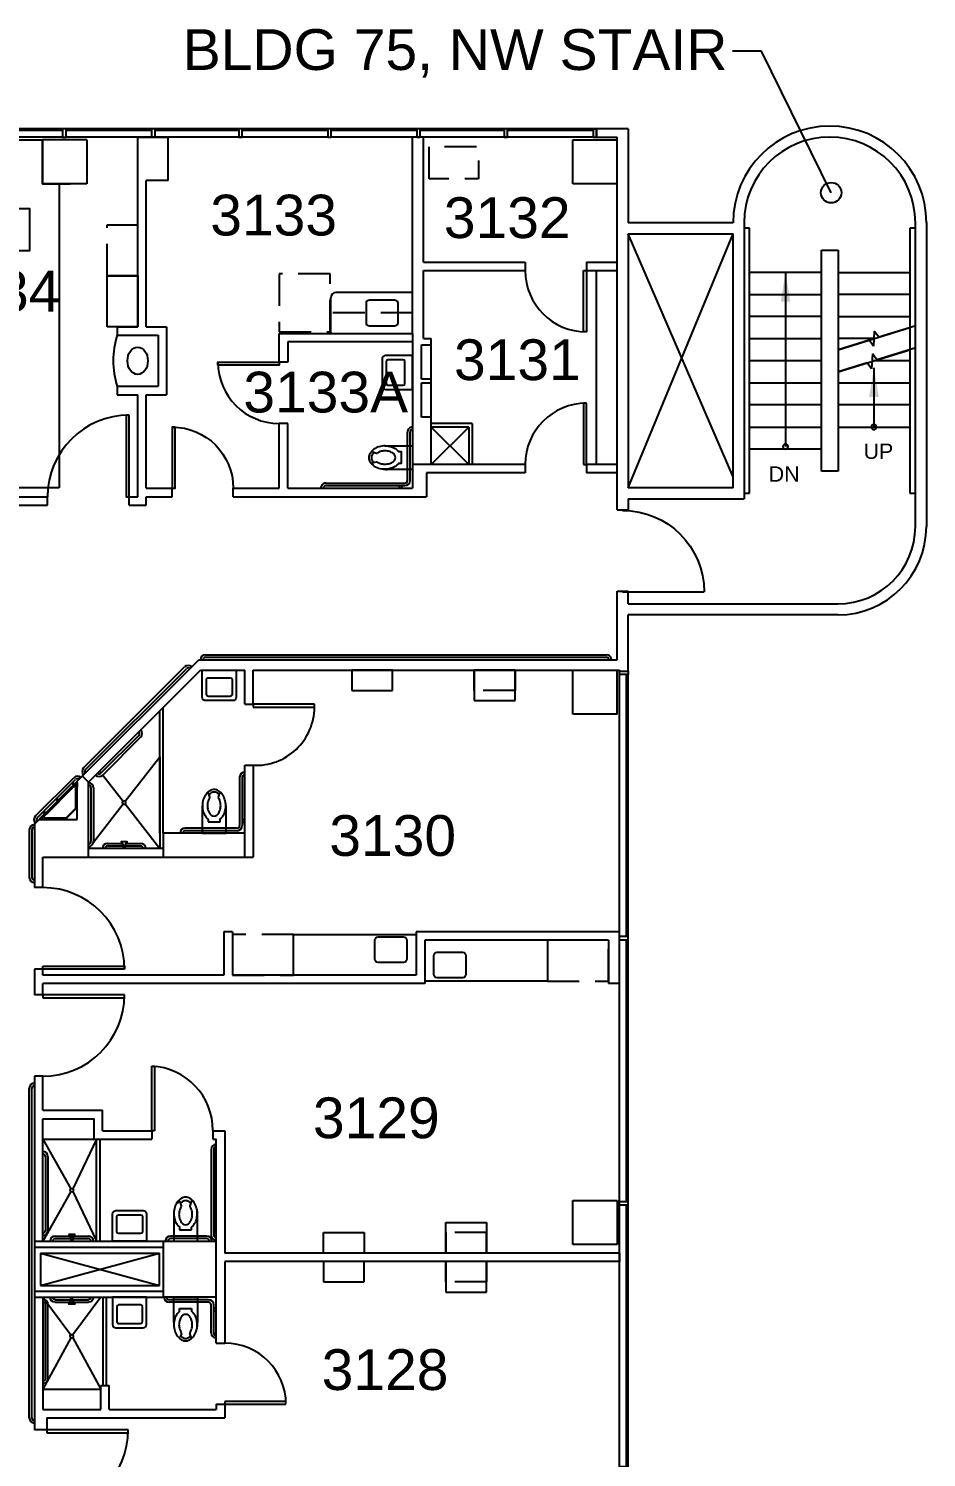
# Model space of a CAD drawing. Extents: x 338 to 7662, y 1527 to 4766.
# Drawn here: x 7134 to 7662, y 3908 to 4748 of the extents above; entities that cross this region are included whole.
import ezdxf
from ezdxf.enums import TextEntityAlignment as Align

# ---------------------------------------------------------------- set-up
doc = ezdxf.new("R2010")
doc.units = 0
doc.header["$LTSCALE"] = 150
doc.header["$MEASUREMENT"] = 0
doc.linetypes.add('HIDDEN2', pattern=[0.1875, 0.125, -0.0625])
doc.layers.get('0').update_dxf_attribs({"linetype": 'CONTINUOUS'})
for name, color, linetype in [('A-ANNO-TEXT', 4, 'CONTINUOUS'), ('A-ANNO-TEXT-STAIR', 4, 'CONTINUOUS'), ('A-ANNO-TX192', 4, 'CONTINUOUS'), ('A-COLS', 5, 'CONTINUOUS'), ('A-DOOR', 2, 'CONTINUOUS'), ('A-FLOR-CASE', 3, 'CONTINUOUS'), ('A-FLOR-CASE-UPPR', 3, 'HIDDEN2'), ('A-FLOR-HRAL', 1, 'CONTINUOUS'), ('A-FLOR-PFIX', 2, 'CONTINUOUS'), ('A-FLOR-STRS', 2, 'CONTINUOUS'), ('A-GLAZ', 2, 'CONTINUOUS'), ('A-GLAZ-SILL', 1, 'CONTINUOUS'), ('A-SHFT', 1, 'CONTINUOUS'), ('A-WALL-FULL', 6, 'CONTINUOUS'), ('X-ELEC-PANL', 2, 'CONTINUOUS'), ('X-EQPM', 2, 'CONTINUOUS'), ('X-MEDGAS', 5, 'CONTINUOUS')]:
    doc.layers.add(name, color=color, linetype=linetype)
doc.styles.add('ARIAL', font='arial.ttf')
doc.styles.get("Standard").update_dxf_attribs({"font": 'simplex'})
doc.dimstyles.new('DIM-96', dxfattribs={"dimscale": 96, "dimtxt": 0.18, "dimasz": 0.18, "dimexe": 0.18, "dimexo": 0.0625, "dimgap": 0.09, "dimtad": 0, "dimtih": 1, "dimtoh": 1, "dimdec": 4, "dimzin": 0, "dimdsep": 46, "dimlunit": 4, "dimtxsty": 'Standard', "dimcen": 0.09, "dimadec": 0, "dimazin": 0, "dimtfac": 1, "dimtdec": 4, "dimtofl": 0, "dimtmove": 2, "dimatfit": 3, "dimfxl": 0, "dimtolj": 1, "dimtzin": 0, "dimarcsym": 0})
doc.dimstyles.new('DIM1-4', dxfattribs={"dimscale": 48, "dimtxt": 0.09375, "dimasz": 0.125, "dimexe": 0.125, "dimexo": 0.09375, "dimgap": 0, "dimtad": 1, "dimdec": 4, "dimzin": 7, "dimdsep": 46, "dimlunit": 4, "dimtxsty": 'Standard', "dimcen": 2.25, "dimdle": 1.5, "dimadec": 0, "dimazin": 0, "dimtfac": 1, "dimtdec": 4, "dimtix": 1, "dimtofl": 0, "dimtmove": 2, "dimatfit": 3, "dimfxl": 0, "dimtolj": 1, "dimtzin": 0, "dimarcsym": 0})

# ---------------------------------------------------------------- blocks, each defined once
blk = doc.blocks.new('DR')
blk.add_lwpolyline([(0, 0), (0, 0.049), (1, 0.049), (1, 0)], close=True)
blk.add_arc((0, 0), 1, 0, 90)
blk = doc.blocks.new('90-DOOR')
blk.add_blockref('DR', (0, 0))
blk = doc.blocks.new('DOOR48')
blk.add_lwpolyline([(0, 48), (-1.75, 48), (-1.75, 0), (0, 0)], close=True)
blk.add_arc((0, 0), 48, 90, 180)
blk = doc.blocks.new('TOILET')
for p, q in [((6.5, -1.5), (6.5, 0)), ((8, -1.5), (8, 0)), ((1.5, -4.5), (1.5, -33)), ((3, -4.5), (3, -33)), ((51, -1.5), (4.5, -1.5)), ((51, -3), (4.5, -3))]:
    blk.add_line(p, q)
at = {"linetype": 'Continuous'}
for p, q in [((21.07, -20.5), (21.07, -20.5)), ((23.83, -21.6), (23.83, -21.6))]:
    blk.add_line(p, q, dxfattribs=at)
for points in [[(16.4, -24.93, -0.022673), (14.88, -25), (0, -25), (0, -21.02), (0, -18), (0, -14.98), (0, -11), (14.88, -11)], [(16.21, -24.94, -0.074934), (12.56, -24.39, -0.085426), (9.67, -22.92, -0.066386), (8.26, -21.55), (6.71, -21.55), (6.71, -14.55), (8.26, -14.55, -0.066386), (9.67, -13.18, -0.085426), (12.56, -11.71, -0.111314), (17.99, -11.29)], [(23.72, -14.01, -0.562484), (23.53, -14.84), (21.3, -15.58, -0.238976), (20.85, -15.51, 0.08035), (18.98, -14.58, 0.074934), (16.21, -14.16, 0.074934), (13.45, -14.58, 0.085426), (11.46, -15.59, 0.066386), (10.62, -16.4, 0.330534), (10.62, -19.7, 0.066386), (11.46, -20.51, 0.085426), (13.45, -21.52, 0.074934), (16.21, -21.94, 0.074934), (18.98, -21.52, 0.08035), (20.85, -20.59, -0.238976), (21.3, -20.52), (23.5, -21.25, -0.549653), (23.71, -22.07)], [(25.75, -18, 0.143932), (25.02, -15.5, 0.107177), (22.56, -13.05, 0.077997), (19.21, -11.57, 0.065232), (14.88, -11)], [(24.25, -18, 0.143932), (23.75, -16.31, 0.059203), (22.75, -15.1)], [(22.67, -20.98, 0.063273), (23.75, -19.69, 0.143932), (24.25, -18)], [(23.75, -22.02, 0.06085), (25.02, -20.5, 0.143932), (25.75, -18)]]:
    blk.add_lwpolyline(points, format="xyb", dxfattribs=at)
for centre, radius, start, end in [((51, 0), 1.5, 270, 0), ((51, 0), 3, 270, 0), ((4.5, -4.5), 3, 90, 180), ((4.5, -4.5), 1.5, 90, 180), ((0, -33), 1.5, 270, 0), ((0, -33), 3, 270, 0)]:
    blk.add_arc(centre, radius, start, end)
for centre, radius, start, end in [((16.21, -12.56), 12.38, 270, 287.14164), ((17.04, -15.25), 9.56, 287.14164, 306.67248), ((18.32, -16.96), 7.43, 306.67248, 316.57416)]:
    blk.add_arc(centre, radius, start, end, dxfattribs=at)
blk = doc.blocks.new('LAV')
for p, q in [((0, -8), (-16, -8)), ((0, -28), (0, -8)), ((-18, -10), (-18, -26)), ((-15.5, -11.5), (-15.5, -24.5)), ((-5.5, -10.5), (-14.5, -10.5)), ((-4.5, -24.5), (-4.5, -11.5)), ((-16, -28), (0, -28)), ((-14.5, -25.5), (-5.5, -25.5))]:
    blk.add_line(p, q)
for centre, radius, start, end in [((-16, -10), 2, 90, 180), ((-14.5, -11.5), 1, 90, 180), ((-5.5, -11.5), 1, 0, 90), ((-14.5, -24.5), 1, 180, 270), ((-5.5, -24.5), 1, 270, 0), ((-16, -26), 2, 180, 270)]:
    blk.add_arc(centre, radius, start, end)
blk = doc.blocks.new('ABH-3$0$SQSINK', base_point=(7666.5, 954))
for p, q in [((7659, 952.5), (7659, 943.5)), ((7672.5, 954), (7660.5, 954)), ((7674, 943.5), (7674, 952.5)), ((7660.5, 942), (7672.5, 942))]:
    blk.add_line(p, q)
for centre, start, end in [((7660.5, 952.5), 90, 180), ((7672.5, 952.5), 0, 90), ((7660.5, 943.5), 180, 270), ((7672.5, 943.5), 270, 0)]:
    blk.add_arc(centre, 1.5, start, end)
blk = doc.blocks.new('GRAB2')
for p, q in [((-3, -9.75), (-3, 9.75)), ((-1.5, -9.75), (-1.5, 9.75))]:
    blk.add_line(p, q)
for centre, radius, start, end in [((0, 9.75), 3, 90, 180), ((0, 9.75), 1.5, 90, 180), ((0, -9.75), 3, 180, 270), ((0, -9.75), 1.5, 180, 270)]:
    blk.add_arc(centre, radius, start, end)
blk = doc.blocks.new('SHOWERHEAD')
for p, q in [((1.87, 0.5), (0, 0.5)), ((1.87, -0.5), (0, -0.5))]:
    blk.add_line(p, q)
at = {"flags": 128}
blk.add_lwpolyline([(1, 0), (4, -1.73), (4, 1.73)], close=True, dxfattribs=at)
blk = doc.blocks.new('GRAB4')
for p, q in [((-21.75, 3), (21.75, 3)), ((-21.75, 1.5), (21.75, 1.5))]:
    blk.add_line(p, q)
for centre, radius, start, end in [((-21.75, 0), 3, 90, 180), ((-21.75, 0), 1.5, 90, 180), ((21.75, 0), 3, 0, 90), ((21.75, 0), 1.5, 0, 90)]:
    blk.add_arc(centre, radius, start, end)
blk = doc.blocks.new('window')
at = {"layer": 'A-GLAZ'}
for p, q in [((0, 5), (0, 0)), ((2, 5), (2, 0)), ((2, 1), (156, 1))]:
    blk.add_line(p, q, dxfattribs=at)
at = {"layer": 'A-GLAZ', "linetype": 'Continuous'}
for p, q in [((0, 5), (2, 5)), ((0, 0), (2, 0))]:
    blk.add_line(p, q, dxfattribs=at)
at = {"layer": 'A-GLAZ-SILL'}
for p, q in [((2, 5), (156, 5)), ((2, 0), (156, 0))]:
    blk.add_line(p, q, dxfattribs=at)

msp = doc.modelspace()

# ---------------------------------------------------------------- linework, layer by layer
at = {"layer": 'A-ANNO-TEXT', "linetype": 'Continuous'}
for p, q in [((7655.12, 4573.38), (7633.99, 4566.88)), ((7628.26, 4565.12), (7610, 4559.5)), ((7630.9, 4561.62), (7628.26, 4565.12)), ((7631.35, 4570.38), (7630.9, 4561.62)), ((7633.99, 4566.88), (7631.35, 4570.38)), ((7630.22, 4557), (7629.79, 4548.24)), ((7632.87, 4553.51), (7630.22, 4557)), ((7655.12, 4560.39), (7632.87, 4553.51)), ((7627.14, 4551.73), (7610, 4546.43)), ((7629.79, 4548.24), (7627.14, 4551.73))]:
    msp.add_line(p, q, dxfattribs=at)
at = {"layer": 'A-ANNO-TEXT'}
for centre, start, end in [((7631.12, 4514), 90, 270), ((7631.12, 4514), 270, 90), ((7579.12, 4502.5), 90, 270), ((7579.12, 4502.5), 270, 90)]:
    msp.add_arc(centre, 1.5, start, end, dxfattribs=at)
at = {"layer": 'A-COLS'}
for p, q in [((7142, 4657), (7142, 4683)), ((7168, 4683), (7168, 4657)), ((7454, 4657), (7454, 4683)), ((7168, 4657), (7142, 4657)), ((7151.75, 4657), (7158.25, 4657)), ((7480, 4657), (7454, 4657)), ((7454, 4345), (7454, 4371)), ((7480, 4345), (7454, 4345)), ((7454, 4059), (7480, 4059)), ((7454, 4033), (7454, 4059)), ((7480, 4033), (7454, 4033))]:
    msp.add_line(p, q, dxfattribs=at)
at = {"layer": 'A-COLS', "linetype": 'Continuous'}
for p, q in [((7168, 4683), (7142, 4683)), ((7454, 4683), (7480, 4683)), ((7480, 4657), (7480, 4683)), ((7454, 4371), (7480, 4371)), ((7480, 4345), (7480, 4371)), ((7480, 4059), (7480, 4033))]:
    msp.add_line(p, q, dxfattribs=at)
at = {"layer": 'A-DOOR'}
for p, q in [((7460.25, 4570), (7460.25, 4606)), ((7460.25, 4606), (7462, 4606)), ((7462, 4606), (7462, 4570)), ((7462, 4570), (7460.25, 4570)), ((7462, 4528), (7460.25, 4528)), ((7460.25, 4528), (7460.25, 4492)), ((7462, 4492), (7462, 4528)), ((7460.25, 4492), (7462, 4492)), ((7483.25, 4416.97), (7531.25, 4416.97)), ((7211, 4275), (7211, 4346.65)), ((7213, 4275), (7213, 4348.65)), ((7302, 4351), (7266, 4351)), ((7266, 4351), (7266, 4349.25)), ((7266, 4349.25), (7302, 4349.25)), ((7302, 4349.25), (7302, 4351)), ((7142.25, 4195), (7142.25, 4196.75)), ((7142.25, 4196.75), (7190.25, 4196.75)), ((7190.25, 4196.75), (7190.25, 4195)), ((7190.25, 4195), (7142.25, 4195)), ((7190.25, 4180), (7142.25, 4180)), ((7142.25, 4180), (7142.25, 4178.25)), ((7142.25, 4178.25), (7190.25, 4178.25)), ((7190.25, 4178.25), (7190.25, 4180)), ((7206.25, 4100), (7206.25, 4138)), ((7206.25, 4138), (7208, 4138)), ((7208, 4138), (7208, 4100)), ((7173.87, 4035), (7173.87, 4095)), ((7175.87, 4035), (7175.87, 4095)), ((7208, 4100), (7206.25, 4100)), ((7177.75, 3950), (7177.75, 4002)), ((7179.75, 3950), (7179.75, 4002)), ((7285.25, 3940.75), (7249.25, 3940.75)), ((7249.25, 3940.75), (7249.25, 3939)), ((7249.25, 3939), (7285.25, 3939)), ((7285.25, 3939), (7285.25, 3940.75)), ((7192.5, 3924), (7144.5, 3924)), ((7144.5, 3924), (7144.5, 3922.25)), ((7144.5, 3922.25), (7192.5, 3922.25)), ((7192.5, 3922.25), (7192.5, 3924))]:
    msp.add_line(p, q, dxfattribs=at)
for centre, radius, start, end in [((7462, 4606), 36, 180, 270), ((7462, 4492), 36, 90, 180), ((7267.66, 4349.3), 34.34, 267.22759, 359.49925), ((7142.25, 4195), 48, 0, 90), ((7142.25, 4180), 48, 270, 0), ((7204.5, 4100.29), 37.75, 359.56564, 87.33804), ((7249.25, 3939), 36, 0, 90), ((7144.5, 3924), 48, 270, 0)]:
    msp.add_arc(centre, radius, start, end, dxfattribs=at)
at = {"layer": 'A-DOOR', "extrusion": (0, 0, -1)}
msp.add_ellipse((7483.25, 4416.97), major_axis=(33.94, 33.94), ratio=1, start_param=5.497787, end_param=7.068583, dxfattribs=at)
at = {"layer": 'A-FLOR-CASE'}
for p, q in [((7180, 4603), (7198, 4603)), ((7180, 4573), (7180, 4603)), ((7198, 4603), (7198, 4573)), ((7468, 4492), (7468, 4606)), ((7359.75, 4593.1), (7314.62, 4593.1)), ((7311.62, 4569.1), (7311.62, 4590.1)), ((7198, 4573), (7180, 4573)), ((7348, 4371), (7324, 4371)), ((7324, 4371), (7324, 4359)), ((7348, 4359), (7348, 4371)), ((7420, 4371), (7396, 4371)), ((7396, 4371), (7396, 4353)), ((7420, 4353), (7420, 4371)), ((7324, 4359), (7348, 4359)), ((7396, 4353), (7420, 4353)), ((7289.75, 4215.5), (7361.87, 4215.5)), ((7289.75, 4191.5), (7289.75, 4215.5)), ((7361.87, 4215.5), (7361.87, 4191.5)), ((7439, 4212), (7439, 4188)), ((7439, 4188), (7366.87, 4188)), ((7379.25, 4046), (7403.25, 4046)), ((7379.25, 4028), (7379.25, 4046)), ((7403.25, 4046), (7403.25, 4028)), ((7307.25, 4040), (7331.25, 4040)), ((7307.25, 4028), (7307.25, 4040)), ((7331.25, 4040), (7331.25, 4028)), ((7331.25, 4028), (7307.25, 4028)), ((7403.25, 4028), (7379.25, 4028)), ((7331.25, 4023), (7307.25, 4023)), ((7307.25, 4023), (7307.25, 4011)), ((7331.25, 4011), (7331.25, 4023)), ((7403.25, 4023), (7379.25, 4023)), ((7379.25, 4023), (7379.25, 4005)), ((7403.25, 4005), (7403.25, 4023)), ((7307.25, 4011), (7331.25, 4011)), ((7379.25, 4005), (7403.25, 4005))]:
    msp.add_line(p, q, dxfattribs=at)
for centre, radius, start, end in [((7314.62, 4590.1), 3, 90, 180), ((7231.6, 4553), 48, 161.79004, 198.20996)]:
    msp.add_arc(centre, radius, start, end, dxfattribs=at)
at = {"layer": 'A-FLOR-CASE-UPPR'}
for p, q in [((7180, 4603), (7180, 4633)), ((7180, 4633), (7198, 4633)), ((7198, 4603), (7180, 4603)), ((7359.75, 4581.1), (7311.62, 4581.1)), ((7324, 4371), (7324, 4359)), ((7348, 4359), (7348, 4371)), ((7396, 4359), (7396, 4371)), ((7420, 4371), (7420, 4359)), ((7324, 4359), (7348, 4359)), ((7420, 4359), (7396, 4359)), ((7289.75, 4215.5), (7253.75, 4215.5)), ((7253.75, 4215.5), (7253.75, 4191.5)), ((7289.75, 4191.5), (7289.75, 4215.5)), ((7289.75, 4215.5), (7361.87, 4215.5)), ((7289.75, 4191.5), (7289.75, 4215.5)), ((7475, 4212), (7439, 4212)), ((7439, 4212), (7439, 4188)), ((7439, 4212), (7439, 4188)), ((7475, 4188), (7475, 4212)), ((7253.75, 4191.5), (7289.75, 4191.5)), ((7439, 4188), (7366.87, 4188)), ((7439, 4188), (7475, 4188)), ((7307.25, 4040), (7331.25, 4040)), ((7307.25, 4028), (7307.25, 4040)), ((7331.25, 4040), (7331.25, 4028)), ((7403.25, 4040), (7379.25, 4040)), ((7379.25, 4040), (7379.25, 4028)), ((7403.25, 4028), (7403.25, 4040)), ((7307.25, 4023), (7307.25, 4011)), ((7331.25, 4011), (7331.25, 4023)), ((7379.25, 4011), (7379.25, 4023)), ((7403.25, 4023), (7403.25, 4011)), ((7307.25, 4011), (7331.25, 4011)), ((7403.25, 4011), (7379.25, 4011))]:
    msp.add_line(p, q, dxfattribs=at)
at = {"layer": 'A-FLOR-HRAL'}
for p, q in [((7237.93, 4380), (7473.71, 4380)), ((7166.14, 4313.46), (7225.56, 4372.88)), ((7167.2, 4312.4), (7226.63, 4371.82)), ((7237.93, 4378.5), (7473.71, 4378.5)), ((7134.25, 4277.07), (7134.25, 4249)), ((7135.75, 4277.07), (7135.75, 4249)), ((7134.25, 3931), (7134.25, 4125)), ((7135.75, 3931), (7135.75, 4125))]:
    msp.add_line(p, q, dxfattribs=at)
for centre, radius, start, end in [((7237.93, 4377), 3, 90, 180), ((7473.71, 4377), 3, 9.59407, 90), ((7227.69, 4370.76), 3, 45, 135), ((7227.69, 4370.76), 1.5, 45, 135), ((7237.93, 4377), 1.5, 90, 180), ((7473.71, 4377), 1.5, 19.47122, 90), ((7168.27, 4311.34), 3, 135, 225), ((7168.27, 4311.34), 1.5, 135, 225), ((7137.25, 4277.07), 3, 90, 180), ((7137.25, 4277.07), 1.5, 90, 180), ((7137.25, 4249), 3, 180, 270), ((7137.25, 4249), 1.5, 180, 270), ((7137.25, 4125), 3, 90, 180), ((7137.25, 4125), 1.5, 90, 180), ((7137.25, 3931), 3, 180, 270), ((7137.25, 3931), 1.5, 180, 270)]:
    msp.add_arc(centre, radius, start, end, dxfattribs=at)
at = {"layer": 'A-FLOR-PFIX'}
for p, q in [((7394.75, 4516), (7370.75, 4516)), ((7394.75, 4516), (7394.75, 4492)), ((7392.75, 4492), (7370.71, 4514)), ((7392.75, 4514), (7370.75, 4514)), ((7392.75, 4514), (7370.75, 4492)), ((7392.75, 4514), (7392.75, 4492)), ((7198.7, 4332.58), (7176.42, 4310.3)), ((7199.76, 4331.52), (7177.49, 4309.24)), ((7190.61, 4293.79), (7211, 4320)), ((7211, 4320), (7211, 4266)), ((7175.56, 4311.56), (7176.49, 4310.37)), ((7177.42, 4309.18), (7189.39, 4293.79)), ((7258, 4308), (7258, 4279.5)), ((7259.5, 4308), (7259.5, 4279.5)), ((7170.5, 4301.75), (7170.5, 4270.25)), ((7172, 4301.75), (7172, 4270.25)), ((7171.97, 4269.82), (7189.39, 4292.21)), ((7190.61, 4292.21), (7211, 4266)), ((7259.5, 4283), (7261, 4283)), ((7259.5, 4281.5), (7261, 4281.5)), ((7256.5, 4278), (7226, 4278)), ((7256.5, 4276.5), (7226, 4276.5)), ((7169, 4266), (7170.15, 4267.48)), ((7180.25, 4269), (7188.85, 4269)), ((7180.25, 4267.5), (7189.5, 4267.5)), ((7190.5, 4267.5), (7199.75, 4267.5)), ((7191.15, 4269), (7199.75, 4269)), ((7142.25, 4095), (7172.38, 4095)), ((7142.25, 4094.98), (7158.68, 4065.8)), ((7173.87, 4095), (7159.83, 4065.8)), ((7241.25, 4089), (7241.25, 4038.56)), ((7242.75, 4089), (7242.75, 4038.56)), ((7158.68, 4064.16), (7142.25, 4034.98)), ((7159.83, 4064.16), (7173.87, 4035)), ((7238.7, 4038), (7217.27, 4038)), ((7238.7, 4036.5), (7217.27, 4036.5)), ((7142.25, 4002), (7158.68, 3979.82)), ((7176.25, 4002), (7159.82, 3979.82)), ((7239.75, 4000.5), (7216.5, 4000.5)), ((7239.75, 3999), (7216.5, 3999)), ((7241.25, 3981), (7241.25, 3997.5)), ((7242.75, 3981), (7242.75, 3997.5)), ((7242.75, 3995.5), (7244.25, 3995.5)), ((7242.75, 3994), (7244.25, 3994)), ((7158.68, 3978.18), (7142.25, 3948)), ((7159.82, 3978.18), (7176.25, 3948)), ((7142.25, 3948), (7176.25, 3948))]:
    msp.add_line(p, q, dxfattribs=at)
at = {"layer": 'A-FLOR-PFIX', "linetype": 'Continuous'}
for p, q in [((7240.48, 4296.3), (7239.75, 4298.5)), ((7246.16, 4298.53), (7245.42, 4296.3)), ((7236, 4289.87), (7236, 4275)), ((7250, 4275), (7250, 4289.87)), ((7239.45, 4283.26), (7239.45, 4281.71)), ((7239.45, 4281.71), (7246.45, 4281.71)), ((7246.45, 4281.71), (7246.45, 4283.26)), ((7236, 4275), (7239.98, 4275)), ((7239.98, 4275), (7243, 4275)), ((7243, 4275), (7246.02, 4275)), ((7246.02, 4275), (7250, 4275)), ((7223.73, 4055.86), (7223, 4058.07)), ((7229.41, 4058.09), (7228.67, 4055.86)), ((7219.25, 4049.88), (7219.25, 4035)), ((7233.25, 4035), (7233.25, 4049.88)), ((7222.7, 4043.26), (7222.7, 4041.71)), ((7222.7, 4041.71), (7229.7, 4041.71)), ((7229.7, 4041.71), (7229.7, 4043.26)), ((7219.25, 4035), (7223.23, 4035)), ((7223.23, 4035), (7226.25, 4035)), ((7226.25, 4035), (7229.27, 4035)), ((7229.27, 4035), (7233.25, 4035)), ((7219.25, 3987.12), (7219.25, 4002)), ((7219.25, 4002), (7223.23, 4002)), ((7223.23, 4002), (7226.25, 4002)), ((7226.25, 4002), (7229.27, 4002)), ((7229.27, 4002), (7233.25, 4002)), ((7233.25, 4002), (7233.25, 3987.12)), ((7222.7, 3993.74), (7222.7, 3995.29)), ((7222.7, 3995.29), (7229.7, 3995.29)), ((7229.7, 3995.29), (7229.7, 3993.74)), ((7223.73, 3980.7), (7223, 3978.5)), ((7229.41, 3978.47), (7228.67, 3980.7))]:
    msp.add_line(p, q, dxfattribs=at)
at = {"layer": 'A-FLOR-PFIX'}
for centre in [(7190, 4293), (7159.25, 4064.98), (7159.25, 3979)]:
    msp.add_circle(centre, 1, dxfattribs=at)
for centre, radius, start, end in [((7197.64, 4333.64), 1.5, 315, 45), ((7197.64, 4333.64), 3, 315, 45), ((7169, 4301.75), 3, 0, 90), ((7175.36, 4311.36), 3, 225, 315), ((7175.36, 4311.36), 1.5, 225, 315), ((7261, 4308), 3, 90, 180), ((7261, 4308), 1.5, 90, 180), ((7169, 4301.75), 1.5, 0, 90), ((7256.5, 4279.5), 3, 270, 0), ((7256.5, 4279.5), 1.5, 270, 0), ((7226, 4275), 3, 90, 180), ((7226, 4275), 1.5, 90, 180), ((7169, 4270.25), 3, 270, 0), ((7169, 4270.25), 1.5, 270, 0), ((7180.25, 4266), 3, 90, 180), ((7180.25, 4266), 1.5, 90, 180), ((7199.75, 4266), 3, 0, 90), ((7199.75, 4266), 1.5, 0, 90), ((7244.25, 4089), 3, 90, 180), ((7244.25, 4089), 1.5, 90, 180), ((7217.27, 4035), 3, 90, 180), ((7217.27, 4035), 1.5, 90, 180), ((7238.7, 4035), 3, 0, 90), ((7238.7, 4035), 1.5, 0, 90), ((7244.25, 4038.56), 3, 180, 270), ((7244.25, 4038.56), 1.5, 180, 270), ((7216.5, 4002), 3, 180, 270), ((7216.5, 4002), 1.5, 180, 270), ((7239.75, 3997.5), 3, 0, 90), ((7239.75, 3997.5), 1.5, 0, 90), ((7244.25, 3981), 3, 180, 270), ((7244.25, 3981), 1.5, 180, 270)]:
    msp.add_arc(centre, radius, start, end, dxfattribs=at)
at = {"layer": 'A-FLOR-PFIX', "linetype": 'Continuous'}
for centre, radius, start, end in [((7245.75, 4292.04), 9.56, 143.32752, 162.85836), ((7244.04, 4293.32), 7.43, 133.42584, 143.32752), ((7239.27, 4298.35), 0.5, 18.24375, 133.42586), ((7244.93, 4293.14), 8.18, 122.76165, 136.69026), ((7244.93, 4293.14), 6.68, 122.76172, 137.24351), ((7240, 4296.14), 0.5, 324.4828, 18.24378), ((7243, 4296.13), 4.62, 89.99996, 122.76174), ((7243, 4296.13), 3.12, 89.99997, 122.76176), ((7243, 4296.13), 4.62, 57.23826, 90.00004), ((7243, 4296.13), 3.12, 57.23824, 90.00003), ((7241.07, 4293.14), 6.68, 43.68583, 57.23833), ((7245.9, 4296.14), 0.5, 161.75622, 215.5172), ((7241.07, 4293.14), 8.18, 32.76851, 57.23827), ((7246.63, 4298.37), 0.5, 44.32793, 161.75615), ((7238.01, 4291.17), 11.82, 14.92898, 32.76846), ((7252.84, 4289.87), 16.84, 174.80463, 180), ((7248.44, 4291.21), 12.38, 162.85836, 180), ((7248.44, 4291.21), 12.38, 180.00003, 197.1416), ((7245.75, 4290.38), 9.56, 197.14167, 216.67245), ((7248.44, 4291.21), 9.38, 162.85841, 179.99998), ((7248.44, 4291.21), 9.38, 180.00002, 197.14159), ((7245.75, 4292.04), 6.56, 144.48292, 162.85831), ((7245.75, 4290.38), 6.56, 197.14169, 216.67247), ((7240.15, 4290.38), 6.56, 323.32753, 342.85831), ((7240.15, 4292.04), 6.56, 17.14169, 35.51708), ((7237.46, 4291.21), 9.38, 0.00002, 17.14159), ((7237.46, 4291.21), 9.38, 342.85841, 359.99998), ((7240.15, 4290.38), 9.56, 323.32755, 342.85833), ((7237.46, 4291.21), 12.38, 342.85837, 8.26507), ((7233.16, 4289.87), 16.84, 0.00001, 14.92893), ((7244.04, 4289.11), 7.43, 216.6725, 231.86476), ((7244.04, 4289.11), 4.43, 216.67251, 231.86477), ((7242.95, 4287.84), 2.76, 233.41905, 306.58095), ((7241.86, 4289.11), 4.43, 308.13523, 323.32749), ((7241.86, 4289.11), 7.43, 308.13522, 323.32748), ((7226.26, 4056.32), 4.62, 89.99996, 122.76174), ((7226.25, 4056.32), 4.62, 57.23826, 90.00004), ((7231.7, 4051.4), 12.38, 162.85836, 180), ((7229, 4052.23), 9.56, 143.32752, 162.85836), ((7227.29, 4052.88), 7.43, 133.42584, 143.32752), ((7229.15, 4052.01), 9.81, 123.34289, 142.78852), ((7222.52, 4057.91), 0.5, 18.24375, 133.42586), ((7231.69, 4050.77), 9.38, 162.85841, 179.99998), ((7229, 4051.61), 6.56, 144.48292, 162.85831), ((7228.18, 4052.7), 6.68, 122.76172, 137.24351), ((7223.25, 4055.71), 0.5, 324.4828, 18.24378), ((7226.25, 4055.7), 3.12, 89.99997, 122.76176), ((7226.25, 4055.7), 3.12, 57.23824, 90.00003), ((7224.32, 4052.7), 6.68, 43.68583, 57.23833), ((7229.15, 4055.71), 0.5, 161.75622, 215.5172), ((7223.4, 4051.61), 6.56, 17.14169, 35.51708), ((7224.32, 4053.33), 8.18, 32.76851, 57.23827), ((7229.88, 4057.94), 0.5, 44.32793, 161.75615), ((7220.71, 4050.77), 9.38, 0.00002, 17.14159), ((7221.26, 4051.36), 11.82, 14.92898, 32.76846), ((7220.71, 4051.21), 12.38, 342.85837, 8.26507), ((7216.41, 4050.06), 16.84, 0.00001, 14.92893), ((7236.09, 4049.88), 16.84, 174.80463, 180), ((7231.69, 4051.21), 12.38, 180.00003, 197.1416), ((7229, 4050.38), 9.56, 197.14167, 216.67245), ((7227.29, 4049.11), 7.43, 216.6725, 231.86476), ((7231.69, 4050.77), 9.38, 180.00002, 197.14159), ((7229, 4049.94), 6.56, 197.14169, 216.67247), ((7227.29, 4048.67), 4.43, 216.67251, 231.86477), ((7226.2, 4047.41), 2.76, 233.41905, 306.58095), ((7225.11, 4048.67), 4.43, 308.13523, 323.32749), ((7223.4, 4049.94), 6.56, 323.32753, 342.85831), ((7220.71, 4050.77), 9.38, 342.85841, 359.99998), ((7225.11, 4049.11), 7.43, 308.13522, 323.32748), ((7223.4, 4050.38), 9.56, 323.32755, 342.85833), ((7227.29, 3987.89), 7.43, 128.13524, 143.3275), ((7225.11, 3987.89), 7.43, 36.67252, 51.86478), ((7236.09, 3987.12), 16.84, 180, 185.19537), ((7231.69, 3985.79), 12.38, 162.8584, 179.99997), ((7231.69, 3985.79), 12.38, 180, 197.14164), ((7229, 3986.62), 9.56, 143.32755, 162.85833), ((7231.69, 3985.79), 9.38, 162.85841, 179.99998), ((7231.69, 3985.79), 9.38, 180.00002, 197.14159), ((7229, 3986.62), 6.56, 143.32753, 162.85831), ((7227.29, 3987.89), 4.43, 128.13523, 143.32749), ((7226.2, 3989.16), 2.76, 53.41905, 126.58095), ((7225.11, 3987.89), 4.43, 36.67251, 51.86477), ((7223.4, 3986.62), 6.56, 17.14169, 36.67247), ((7220.71, 3985.79), 9.38, 0.00002, 17.14159), ((7220.71, 3985.79), 9.38, 342.85841, 359.99998), ((7223.4, 3986.62), 9.56, 17.14167, 36.67245), ((7220.71, 3985.79), 12.38, 351.73493, 17.14163), ((7216.41, 3987.12), 16.84, 345.07107, 359.99999), ((7229, 3984.96), 9.56, 197.14164, 216.67248), ((7227.29, 3983.68), 7.43, 216.67248, 226.57416), ((7222.52, 3978.65), 0.5, 226.57414, 341.75625), ((7228.18, 3983.86), 8.18, 223.30974, 237.23835), ((7229, 3984.96), 6.56, 197.14169, 215.51708), ((7228.18, 3983.86), 6.68, 222.75649, 237.23828), ((7223.25, 3980.86), 0.5, 341.75622, 35.5172), ((7226.25, 3980.87), 4.62, 237.23826, 270.00004), ((7226.25, 3980.87), 3.12, 237.23824, 270.00003), ((7226.25, 3980.87), 3.12, 269.99997, 302.76176), ((7226.25, 3980.87), 4.62, 269.99996, 302.76174), ((7224.32, 3983.86), 6.68, 302.76167, 316.31417), ((7229.15, 3980.86), 0.5, 144.4828, 198.24378), ((7223.4, 3984.96), 6.56, 324.48292, 342.85831), ((7224.32, 3983.86), 8.18, 302.76173, 327.23149), ((7229.88, 3978.63), 0.5, 198.24385, 315.67207), ((7221.26, 3985.83), 11.82, 327.23154, 345.07102)]:
    msp.add_arc(centre, radius, start, end, dxfattribs=at)
at = {"layer": 'A-FLOR-PFIX'}
msp.add_ellipse((7198, 4553), major_axis=(0, 8), ratio=0.75, dxfattribs=at)
at = {"layer": 'A-FLOR-STRS'}
for p, q in [((7558, 4631), (7554.75, 4631)), ((7558, 4475), (7558, 4631)), ((7652.25, 4631), (7652.25, 4475)), ((7655.5, 4631), (7652.25, 4631)), ((7600.25, 4605), (7558, 4605)), ((7610, 4605), (7652.25, 4605)), ((7558, 4592), (7600.25, 4592)), ((7652.25, 4592), (7610, 4592)), ((7600.25, 4579), (7558, 4579)), ((7610, 4579), (7652.25, 4579)), ((7558, 4566), (7600.25, 4566)), ((7610, 4559.5), (7652.25, 4572.5)), ((7631.12, 4566), (7610, 4566)), ((7610, 4546.5), (7652.25, 4559.5)), ((7600.25, 4553), (7558, 4553)), ((7652.25, 4553), (7631.12, 4553)), ((7558, 4540), (7600.25, 4540)), ((7610, 4540), (7652.25, 4540)), ((7600.25, 4527), (7558, 4527)), ((7652.25, 4527), (7610, 4527)), ((7558, 4514), (7600.25, 4514)), ((7610, 4514), (7652.25, 4514)), ((7600.25, 4501), (7558, 4501)), ((7554.75, 4475), (7558, 4475)), ((7652.25, 4475), (7655.5, 4475))]:
    msp.add_line(p, q, dxfattribs=at)
at = {"layer": 'A-GLAZ'}
for p, q in [((7153.87, 4688.5), (7103.54, 4688.5)), ((7153.87, 4689.5), (7153.87, 4684.5)), ((7155.87, 4689.5), (7153.87, 4689.5)), ((7153.87, 4684.5), (7155.87, 4684.5)), ((7155.87, 4684.5), (7155.87, 4689.5)), ((7206.21, 4688.5), (7155.87, 4688.5)), ((7206.21, 4689.5), (7206.21, 4684.5)), ((7208.21, 4689.5), (7206.21, 4689.5)), ((7206.21, 4684.5), (7208.21, 4684.5)), ((7208.21, 4684.5), (7208.21, 4689.5)), ((7257.54, 4688.5), (7208.21, 4688.5)), ((7257.54, 4689.5), (7257.54, 4684.5)), ((7259.54, 4689.5), (7257.54, 4689.5)), ((7257.54, 4684.5), (7259.54, 4684.5)), ((7259.54, 4684.5), (7259.54, 4689.5)), ((7309.87, 4688.5), (7259.54, 4688.5)), ((7309.87, 4689.5), (7309.87, 4684.5)), ((7311.87, 4689.5), (7309.87, 4689.5)), ((7309.87, 4684.5), (7311.87, 4684.5)), ((7311.87, 4684.5), (7311.87, 4689.5)), ((7362.21, 4688.5), (7311.87, 4688.5)), ((7362.21, 4689.5), (7362.21, 4684.5)), ((7364.21, 4689.5), (7362.21, 4689.5)), ((7362.21, 4684.5), (7364.21, 4684.5)), ((7364.21, 4684.5), (7364.21, 4689.5)), ((7413.54, 4688.5), (7364.21, 4688.5)), ((7413.54, 4689.5), (7413.54, 4684.5)), ((7415.54, 4689.5), (7413.54, 4689.5)), ((7413.54, 4684.5), (7415.54, 4684.5)), ((7415.54, 4684.5), (7415.54, 4689.5)), ((7465.87, 4688.5), (7415.54, 4688.5)), ((7465.87, 4689.5), (7465.87, 4684.5)), ((7467.87, 4689.5), (7465.87, 4689.5)), ((7465.87, 4684.5), (7467.87, 4684.5)), ((7467.87, 4684.5), (7467.87, 4689.5)), ((7467.87, 4684.5), (7467.87, 4689.5)), ((7481.5, 4370.38), (7486.5, 4370.38)), ((7481.5, 4368.38), (7481.5, 4370.38)), ((7486.5, 4368.38), (7481.5, 4368.38)), ((7486.5, 4370.38), (7486.5, 4368.38))]:
    msp.add_line(p, q, dxfattribs=at)
at = {"layer": 'A-GLAZ', "linetype": 'Continuous'}
msp.add_line((7465.87, 4689.5), (7467.87, 4689.5), dxfattribs=at)
at = {"layer": 'A-GLAZ-SILL'}
for p, q in [((7153.87, 4689.5), (6999.87, 4689.5)), ((7153.87, 4684.5), (6999.87, 4684.5)), ((7309.87, 4689.5), (7155.87, 4689.5)), ((7309.87, 4684.5), (7155.87, 4684.5)), ((7465.87, 4689.5), (7311.87, 4689.5)), ((7465.87, 4684.5), (7311.87, 4684.5))]:
    msp.add_line(p, q, dxfattribs=at)
at = {"layer": 'A-SHFT'}
for p, q in [((7486.5, 4478.25), (7548.25, 4627.75)), ((7548.25, 4484.75), (7486.5, 4627.75)), ((7140.75, 4009), (7210.75, 4028)), ((7140.75, 4028), (7210.75, 4009))]:
    msp.add_line(p, q, dxfattribs=at)
at = {"layer": 'A-WALL-FULL'}
for p, q in [((7198, 4573), (7198, 4684.5)), ((7198, 4684.5), (7216, 4684.5)), ((7216, 4659), (7216, 4684.5)), ((7359.75, 4569.1), (7359.75, 4684.5)), ((7366.16, 4684.5), (7359.75, 4684.5)), ((7366.16, 4611), (7366.16, 4684.5)), ((7486.5, 4689.5), (7467.87, 4689.5)), ((7467.87, 4689.5), (7467.87, 4684.5)), ((7467.87, 4684.5), (7480, 4684.5)), ((7480, 4465.25), (7480, 4684.5)), ((7486.5, 4689.5), (7486.5, 4634.2)), ((7203, 4573), (7203, 4659)), ((7216, 4659), (7203, 4659)), ((7548.24, 4634.2), (7486.5, 4634.2)), ((7554.75, 4634.25), (7554.75, 4471.75)), ((7655.5, 4455.5), (7655.5, 4634.25)), ((7662, 4634.25), (7662, 4455.5)), ((7486.5, 4627.75), (7486.5, 4478.25)), ((7486.5, 4627.75), (7548.25, 4627.75)), ((7548.25, 4478.25), (7548.25, 4627.75)), ((7600.25, 4618), (7610, 4618)), ((7600.25, 4488), (7600.25, 4618)), ((7610, 4618), (7610, 4488)), ((7366.16, 4611), (7426, 4611)), ((7426, 4611), (7426, 4606)), ((7462, 4611), (7480, 4611)), ((7462, 4611), (7462, 4606)), ((7366.16, 4606), (7426, 4606)), ((7366.16, 4566.1), (7366.16, 4606)), ((7462, 4606), (7480, 4606)), ((7186, 4573), (7198, 4573)), ((7186, 4573), (7186, 4568)), ((7186, 4568), (7210, 4568)), ((7203, 4573), (7215, 4573)), ((7210, 4568), (7210, 4538)), ((7215, 4573), (7215, 4533)), ((7281.25, 4552.1), (7281.25, 4569.1)), ((7281.25, 4569.1), (7359.75, 4569.1)), ((7359.75, 4569.1), (7359.75, 4478)), ((7366.16, 4566.1), (7370.75, 4566.1)), ((7370.75, 4492), (7370.75, 4566.1)), ((7286.25, 4564.1), (7286.25, 4552.1)), ((7359.75, 4564.1), (7286.25, 4564.1)), ((7286.25, 4552.1), (7281.25, 4552.1)), ((7186, 4538), (7186, 4533)), ((7186, 4538), (7210, 4538)), ((7186, 4533), (7198, 4533)), ((7198, 4473), (7198, 4533)), ((7203, 4533), (7215, 4533)), ((7203, 4478), (7203, 4533)), ((7286.25, 4516.1), (7281.25, 4516.1)), ((7281.25, 4478), (7281.25, 4516.1)), ((7286.25, 4478), (7286.25, 4516.1)), ((7426, 4492), (7359.75, 4492)), ((7426, 4492), (7426, 4487)), ((7480, 4492), (7462, 4492)), ((7462, 4492), (7462, 4487)), ((7426, 4487), (7368, 4487)), ((7368, 4487), (7368, 4473)), ((7480, 4487), (7462, 4487)), ((7610, 4488), (7600.25, 4488)), ((7118, 4473), (7145, 4473)), ((7145, 4468), (7145, 4473)), ((7193, 4468), (7193, 4473)), ((7193, 4473), (7198, 4473)), ((7203, 4478), (7218.25, 4478)), ((7203, 4468), (7203, 4473)), ((7203, 4473), (7218.25, 4473)), ((7218.25, 4473), (7218.25, 4478)), ((7254.25, 4473), (7254.25, 4478)), ((7254.25, 4478), (7281.25, 4478)), ((7254.25, 4473), (7368, 4473)), ((7286.25, 4478), (7359.75, 4478)), ((7548.25, 4478.25), (7486.5, 4478.25)), ((7127, 4468), (7145, 4468)), ((7193, 4468), (7203, 4468)), ((7480, 4465.25), (7486.5, 4465.25)), ((7486.5, 4471.75), (7554.75, 4471.75)), ((7486.5, 4471.75), (7486.5, 4465.25)), ((7480, 4417.52), (7486.5, 4417.52)), ((7480, 4377), (7480, 4417.52)), ((7486.5, 4410), (7486.5, 4417.52)), ((7486.5, 4410), (7610, 4410)), ((7610, 4403.5), (7486.5, 4403.5)), ((7486.5, 4370.38), (7486.5, 4403.5)), ((7162.5, 4305.57), (7233.93, 4377)), ((7233.93, 4377), (7480, 4377)), ((7169, 4305), (7235, 4371)), ((7235, 4371), (7261, 4371)), ((7261, 4351), (7261, 4371)), ((7266, 4351), (7266, 4371)), ((7266, 4371), (7454, 4371)), ((7480, 4371), (7481.5, 4371)), ((7481.5, 4371), (7481.5, 4370.38)), ((7481.5, 4370.38), (7486.5, 4370.38)), ((7261, 4351), (7266, 4351)), ((7261, 4315), (7266, 4315)), ((7261, 4261), (7261, 4315)), ((7266, 4315), (7266, 4261)), ((7162.5, 4283.07), (7162.5, 4305.57)), ((7169, 4305), (7165.46, 4308.54)), ((7169, 4261), (7169, 4305)), ((7137.25, 4280.32), (7140, 4283.07)), ((7137.25, 4280.32), (7137.25, 4243)), ((7140, 4283.07), (7162.5, 4283.07)), ((7261, 4275), (7213, 4275)), ((7213, 4274.93), (7213, 4261)), ((7213, 4266), (7169, 4266)), ((7142.25, 4261), (7266, 4261)), ((7142.25, 4243), (7142.25, 4261)), ((7142.25, 4243), (7137.25, 4243)), ((7253.75, 4217), (7248.75, 4217)), ((7248.75, 4217), (7248.75, 4191.5)), ((7253.75, 4217), (7253.75, 4191.5)), ((7361.87, 4217), (7361.87, 4191.5)), ((7481.5, 4217), (7361.87, 4217)), ((7366.87, 4212), (7366.87, 4186.5)), ((7475, 4212), (7366.87, 4212)), ((7475, 4212), (7475, 4186.5)), ((7481.5, 4186.5), (7481.5, 4217)), ((7142.25, 4195), (7137.25, 4195)), ((7137.25, 4195), (7137.25, 4180)), ((7142.25, 4191.5), (7142.25, 4195)), ((7248.75, 4191.5), (7142.25, 4191.5)), ((7361.87, 4191.5), (7253.75, 4191.5)), ((7142.25, 4180), (7137.25, 4180)), ((7142.25, 4180), (7142.25, 4186.5)), ((7366.87, 4186.5), (7142.25, 4186.5)), ((7481.5, 4186.5), (7475, 4186.5)), ((7142.25, 4132), (7137.25, 4132)), ((7137.25, 4132), (7137.25, 3924)), ((7142.25, 4112), (7142.25, 4132)), ((7142.25, 4112), (7177.37, 4112)), ((7177.37, 4100), (7177.37, 4112)), ((7142.25, 4107), (7172.37, 4107)), ((7142.25, 4035), (7142.25, 4107)), ((7172.37, 4095), (7172.37, 4107)), ((7172.37, 4095), (7206.25, 4095)), ((7177.37, 4100), (7206.25, 4100)), ((7206.25, 4100), (7206.25, 4095)), ((7242.25, 4100), (7242.25, 4095)), ((7242.25, 4100), (7249.25, 4100)), ((7242.25, 4095), (7244.25, 4095)), ((7244.25, 3975), (7244.25, 4095)), ((7249.25, 4100), (7249.25, 4028)), ((7137.25, 4035), (7244.25, 4034.96)), ((7137.25, 4031.5), (7213.25, 4031.5)), ((7140.75, 4028), (7140.75, 4009)), ((7140.75, 4028), (7210.75, 4028)), ((7210.75, 4009), (7210.75, 4028)), ((7213.25, 4002), (7213.25, 4034.97)), ((7481.5, 4028), (7249.25, 4028)), ((7481.5, 4028), (7481.5, 4023)), ((7481.5, 4023), (7249.25, 4023)), ((7249.25, 4023), (7249.25, 3975)), ((7137.25, 4005.5), (7213.25, 4005.5)), ((7137.25, 4002), (7213.25, 4002)), ((7140.75, 4009), (7210.75, 4009)), ((7142.25, 4002), (7142.25, 3936)), ((7244.25, 4002), (7213.25, 4002)), ((7244.25, 3975), (7249.25, 3975)), ((7176.25, 3950), (7181.25, 3950)), ((7176.25, 3936), (7176.25, 3950)), ((7181.25, 3936), (7181.25, 3950)), ((7142.25, 3936), (7176.25, 3936)), ((7181.25, 3936), (7244.25, 3936)), ((7244.25, 3939), (7249.25, 3939)), ((7244.25, 3939), (7244.25, 3936)), ((7249.25, 3939), (7249.25, 3931)), ((7144.5, 3931), (7249.25, 3931)), ((7144.5, 3931), (7144.5, 3924)), ((7144.5, 3924), (7137.25, 3924))]:
    msp.add_line(p, q, dxfattribs=at)
for centre, radius, start, end in [((7605.12, 4634.2), 56.88, 0, 180), ((7605.12, 4634.2), 50.38, 0, 180), ((7610, 4455.5), 45.5, 270, 0), ((7610, 4455.5), 52, 270, 0)]:
    msp.add_arc(centre, radius, start, end, dxfattribs=at)
at = {"layer": 'X-ELEC-PANL'}
for p, q in [((7365, 4542.21), (7365, 4562.29)), ((7365, 4562.29), (7370.67, 4562.29)), ((7370.67, 4542.21), (7365, 4542.21)), ((7365, 4519.84), (7365, 4539.92)), ((7365, 4539.92), (7370.67, 4539.92)), ((7370.67, 4519.84), (7365, 4519.84)), ((7137.88, 4285.19), (7160.38, 4307.69)), ((7138.94, 4284.13), (7161.44, 4306.63)), ((7162.38, 4305.45), (7159.03, 4302.1)), ((7159.18, 4304.37), (7159.71, 4304.9)), ((7160.24, 4303.31), (7159.18, 4304.37)), ((7162.38, 4304.39), (7159.56, 4301.57)), ((7159.71, 4304.9), (7160.77, 4303.84)), ((7162.38, 4304.39), (7162.38, 4305.45)), ((7162.38, 4304.92), (7162.5, 4304.92)), ((7162.38, 4304.92), (7162.38, 4302.2)), ((7163.47, 4306.72), (7164.53, 4307.78)), ((7158.94, 4302.01), (7143.56, 4286.63)), ((7159.47, 4301.48), (7144.09, 4286.1)), ((7157.84, 4300.46), (7145.11, 4287.74)), ((7157.92, 4300.38), (7145.2, 4287.65)), ((7157.61, 4300.69), (7158.15, 4300.16)), ((7158.94, 4302.01), (7159.47, 4301.48)), ((7159.03, 4302.1), (7159.56, 4301.57)), ((7160.77, 4303.84), (7160.24, 4303.31)), ((7160.79, 4302.81), (7161.5, 4302.1)), ((7160.97, 4302.98), (7161.75, 4302.2)), ((7161.5, 4302.1), (7161.5, 4289.58)), ((7161.75, 4302.2), (7161.75, 4289.48)), ((7161.75, 4302.2), (7162.5, 4302.2)), ((7142.74, 4287.93), (7142.21, 4287.4)), ((7143.8, 4286.87), (7142.74, 4287.93)), ((7144.89, 4287.96), (7145.42, 4287.43)), ((7149.93, 4295.12), (7150.46, 4295.65)), ((7150.99, 4294.06), (7149.93, 4295.12)), ((7150.46, 4295.65), (7151.52, 4294.59)), ((7151.52, 4294.59), (7150.99, 4294.06)), ((7161.5, 4289.58), (7155.99, 4284.07)), ((7161.75, 4289.48), (7156.1, 4283.82)), ((7161.75, 4289.48), (7162.5, 4289.48)), ((7138.85, 4282.1), (7137.79, 4281.04)), ((7143.47, 4286.54), (7140.13, 4283.2)), ((7140.13, 4283.2), (7141.19, 4283.2)), ((7140.66, 4283.2), (7140.66, 4283.07)), ((7140.66, 4283.2), (7143.37, 4283.2)), ((7144, 4286.01), (7141.19, 4283.2)), ((7142.21, 4287.4), (7143.27, 4286.34)), ((7142.59, 4284.6), (7143.37, 4283.82)), ((7142.77, 4284.78), (7143.47, 4284.07)), ((7143.27, 4286.34), (7143.56, 4286.63)), ((7143.37, 4283.82), (7143.37, 4283.07)), ((7143.37, 4283.82), (7156.1, 4283.82)), ((7143.47, 4286.54), (7144, 4286.01)), ((7143.47, 4284.07), (7155.99, 4284.07)), ((7143.56, 4286.63), (7143.8, 4286.87)), ((7143.56, 4286.63), (7144.09, 4286.1)), ((7156.1, 4283.82), (7156.1, 4283.07))]:
    msp.add_line(p, q, dxfattribs=at)
for centre, radius, start, end in [((7162.5, 4305.57), 3, 47.38802, 135), ((7162.5, 4305.57), 1.5, 49.78019, 135), ((7140, 4283.07), 3, 135, 222.61198), ((7140, 4283.07), 1.5, 135, 220.21981)]:
    msp.add_arc(centre, radius, start, end, dxfattribs=at)
at = {"layer": 'X-EQPM', "linetype": 'HIDDEN2', "flags": 128}
msp.add_lwpolyline([(7369.41, 4660.09), (7369.41, 4679.09), (7398.41, 4679.09), (7398.41, 4660.09)], close=True, dxfattribs=at)
at = {"layer": 'X-EQPM', "linetype": 'HIDDEN2'}
msp.add_lwpolyline([(7281.25, 4604.1), (7281.25, 4570.1), (7311.25, 4570.1), (7311.25, 4604.1)], close=True, dxfattribs=at)
at = {"layer": 'X-MEDGAS'}
for points in [[(7151.75, 4478.25), (7054.25, 4478.25), (7054.25, 4683), (7142, 4683), (7142, 4657), (7151.75, 4657)], [(7060.83, 4642.61), (7134.46, 4642.61), (7134.46, 4617.66), (7060.83, 4617.66)]]:
    msp.add_lwpolyline(points, close=True, dxfattribs=at)

# ---------------------------------------------------------------- block references
at = {"layer": 'A-DOOR', "yscale": 36, "zscale": 36}
for p, xscale, rotation in [((7281.25, 4552.1), 36, 179.9999999999998), ((7218.25, 4478), -36, 270)]:
    msp.add_blockref('90-DOOR', p, dxfattribs=dict(at, xscale=xscale, rotation=rotation))
at = {"layer": 'A-DOOR'}
msp.add_blockref('DOOR48', (7193, 4473), dxfattribs=at)
at = {"layer": 'A-FLOR-PFIX', "xscale": 1.255677611705323, "yscale": 1.255677611705323, "zscale": 1.004542089364489, "rotation": 179.9999999999998}
msp.add_blockref('ABH-3$0$SQSINK', (7341.75, 4573.6), dxfattribs=at)
at = {"layer": 'A-FLOR-PFIX'}
msp.add_blockref('LAV', (7359.75, 4564.1), dxfattribs=at)
for name, p, rotation in [('TOILET', (7359.75, 4478), 179.9999999999998), ('SHOWERHEAD', (7190, 4266), 90), ('GRAB4', (7142.25, 4063), 270), ('GRAB2', (7159.25, 4035), 270), ('SHOWERHEAD', (7159.25, 4035), 90), ('LAV', (7175.25, 4002), 90)]:
    msp.add_blockref(name, p, dxfattribs=dict(at, rotation=rotation))
at = {"layer": 'A-FLOR-PFIX', "xscale": -1}
for name, p, rotation in [('LAV', (7264, 4371), 270), ('LAV', (7175.25, 4035), 90), ('GRAB2', (7159.25, 4002), 270), ('SHOWERHEAD', (7159.25, 4002), 90), ('GRAB4', (7142.25, 3976), 270)]:
    msp.add_blockref(name, p, dxfattribs=dict(at, rotation=rotation))
at = {"layer": 'A-FLOR-PFIX', "xscale": -1.255677611705323, "yscale": 1.255677611705778, "zscale": 1.004542089364489}
for p in [(7346.92, 4214), (7381.63, 4205)]:
    msp.add_blockref('ABH-3$0$SQSINK', p, dxfattribs=at)
at = {"layer": 'A-WALL-FULL', "rotation": 90}
for p in [(7486.5, 4212.38), (7486.5, 4056.38), (7486.5, 3900.38)]:
    msp.add_blockref('window', p, dxfattribs=at)

# ---------------------------------------------------------------- texts
at = {"layer": 'A-ANNO-TEXT', "char_height": 9, "width": 30.5, "attachment_point": 2, "style": 'ARIAL'}
for s, insert in [('UP', (7633.78, 4504.26)), ('DN', (7578.32, 4490.84))]:
    msp.add_mtext(s, dxfattribs=dict(at, insert=insert))
at = {"layer": 'A-ANNO-TEXT-STAIR', "style": 'ARIAL'}
msp.add_text('BLDG 75, NW STAIR', height=24, dxfattribs=at).set_placement((7224.52, 4724.08))
at = {"layer": 'A-ANNO-TX192', "style": 'ARIAL'}
for s, p in [('3133', (7240.7, 4626.7)), ('3132', (7378.11, 4625.18)), ('3134', (7077.97, 4581.9)), ('3131', (7384.08, 4541.6)), ('3130', (7310.74, 4261.65)), ('3129', (7301.11, 4095.57)), ('3128', (7306.25, 3947.41))]:
    msp.add_text(s, height=24, dxfattribs=at).set_placement(p)
msp.add_text('3133A', height=24, dxfattribs=at).set_placement((7357.1, 4522.56), align=Align.RIGHT)

# ---------------------------------------------------------------- leaders
at = {"layer": 'A-ANNO-TEXT'}
for points in [[(7579.12, 4605), (7579.12, 4502.5)], [(7631.12, 4548.86), (7631.12, 4514)]]:
    msp.add_leader(points, dimstyle='DIM-96', override={"dimgap": 0.09, "dimtad": 0}, dxfattribs=at)
at = {"layer": 'A-ANNO-TEXT-STAIR'}
msp.add_leader([(7605.96, 4651.87), (7564.98, 4735.13), (7547.97, 4735.13)], dimstyle='DIM1-4', override={"dimscale": 96, "dimgap": 0, "dimtad": 0, "dimldrblk": 'DotBlank'}, dxfattribs=at)

doc.saveas('drawing.dxf')
